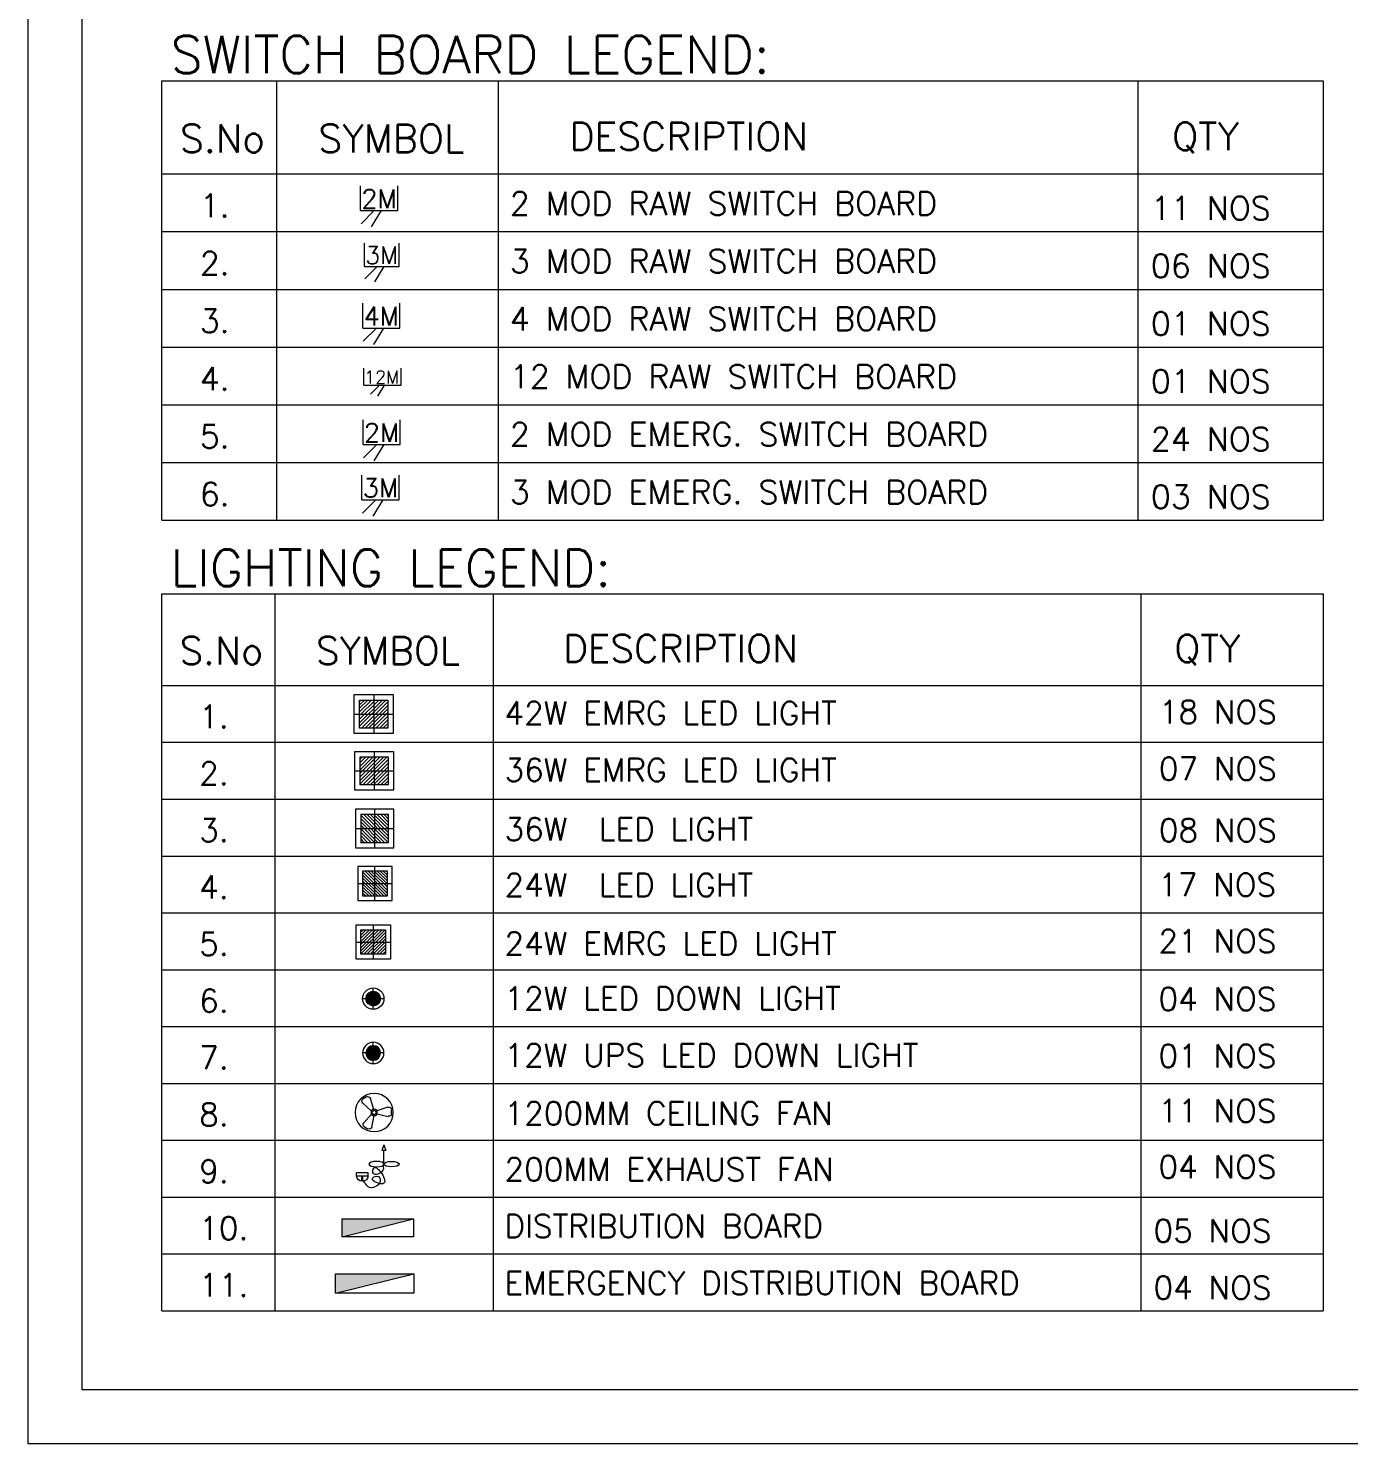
# Model space of a CAD drawing. Extents: x 3505867 to 4040009, y -660366 to -590408.
# Drawn here: x 3505867 to 3511552, y -625948 to -619852 of the extents above; entities that cross this region are included whole.
import ezdxf

# ---------------------------------------------------------------- set-up
doc = ezdxf.new("R2010")
doc.units = 0
doc.header["$LTSCALE"] = 6
doc.header["$MEASUREMENT"] = 0
doc.linetypes.add('ACAD_ISO04W100', pattern=[30, 24, -3, 0, -3])
doc.linetypes.add('CONTINU', pattern=[0])
doc.layers.get('0').update_dxf_attribs({"linetype": 'CONTINUOUS', "lineweight": 0})
for name, color, linetype, lineweight in [('24W RAW POWER', 1, 'CONTINUOUS', 0), ('24W UPS POWER LIGHT', 5, 'CONTINUOUS', 0), ('axes', 40, 'ACAD_ISO04W100', 0), ('ELE 36W EMERGENCY LIGHT', 5, 'CONTINUOUS', 0), ('ELE 36W LED LIGHT', 6, 'CONTINUOUS', 0), ('ELE-1200MM CEILINGFAN', 6, 'CONTINUOUS', 0), ('ELE-12M P.SB', 5, 'CONTINUOUS', 0), ('ELE-12W LED', 1, 'CONTINUOUS', 0), ('ELE-12W UPS LIGHT', 3, 'CONTINUOUS', 0), ('ELE-24W EMERGENCY  LED LIGHT', 5, 'CONTINUOUS', 0), ('ELE-24W LED LIGHT', 1, 'CONTINUOUS', 0), ('ELE-2M RAW P.SB', 40, 'CONTINUOUS', 0), ('ELE-2M UPS P.SB', 3, 'CONTINUOUS', 0), ('ELE-36W EMERGENCY  LED LIGHT', 7, 'CONTINUOUS', 0), ('ELE-36W LED LIGHT', 210, 'CONTINUOUS', 0), ('ELE-3M RAW P.SB', 40, 'CONTINUOUS', 0), ('ELE-3M UPS P.SB', 3, 'CONTINUOUS', 0), ('ELE-4M RAW P.SB', 7, 'CONTINUOUS', 0), ('ELE-EXHAUST FAN', 10, 'CONTINUOUS', 0), ('ELE-LIGHTING WIRRING', 7, 'CONTINUOUS', 0), ('ELE. DB', 1, 'CONTINUOUS', 0), ('hatch', 252, 'CONTINUOUS', 0)]:
    doc.layers.add(name, color=color, linetype=linetype, lineweight=lineweight)
doc.layers.add('ELE-42W EMERGENCY DOWN LIGHT', color=7, linetype='CONTINUOUS', lineweight=0, true_color=0x608ec6)
doc.styles.add('ROMANS', font='romans.shx')
doc.styles.get("Standard").update_dxf_attribs({"font": 'SIMPLEX'})

# ---------------------------------------------------------------- blocks, each defined once
blk = doc.blocks.new('ELE.EMERGENCY 40W LED LIGHT')
at = {"layer": 'ELE-36W EMERGENCY  LED LIGHT'}
h = blk.add_hatch(dxfattribs=at)
h.set_pattern_fill('ANSI31', color=5, scale=300, style=0)
h.paths.add_polyline_path([(-208, -208), (-208, 208), (208, 208), (208, -208)])
for p, q in [((0, 288), (0, -288)), ((-288, 0), (288, 0))]:
    blk.add_line(p, q, dxfattribs=at)
for points in [[(-288, -288), (-288, 288), (288, 288), (288, -288)], [(-208, -208), (-208, 208), (208, 208), (208, -208)]]:
    blk.add_lwpolyline(points, close=True, dxfattribs=at)
blk = doc.blocks.new('light300x600')
at = {"layer": 'ELE-36W LED LIGHT', "lineweight": 0}
for p, q in [((918215, -78407), (918215, -79007)), ((918815, -78407), (918215, -78407)), ((918298, -78491), (918299, -78491)), ((918298, -78544), (918352, -78491)), ((918298, -78597), (918405, -78491)), ((918298, -78650), (918458, -78491)), ((918298, -78703), (918511, -78491)), ((918298, -78756), (918564, -78491)), ((918298, -78809), (918617, -78491)), ((918298, -78862), (918670, -78491)), ((918298, -78916), (918723, -78491)), ((918298, -78491), (918298, -78924)), ((918731, -78491), (918298, -78491)), ((918515, -78407), (918515, -79007)), ((918731, -78924), (918731, -78491)), ((918815, -79007), (918815, -78407)), ((918215, -78707), (918815, -78707)), ((918343, -78924), (918731, -78536)), ((918396, -78924), (918731, -78589)), ((918449, -78924), (918731, -78642)), ((918502, -78924), (918731, -78695)), ((918298, -78924), (918731, -78924)), ((918555, -78924), (918731, -78748)), ((918608, -78924), (918731, -78801)), ((918661, -78924), (918731, -78854)), ((918714, -78924), (918731, -78907)), ((918215, -79007), (918815, -79007))]:
    blk.add_line(p, q, dxfattribs=at)
blk = doc.blocks.new('24w led light')
at = {"layer": 'ELE-24W LED LIGHT', "color": 1, "lineweight": 0}
for p, q in [((159, 159), (-160, 159)), ((-160, 159), (-160, -160)), ((-1, -160), (-1, 159)), ((159, -160), (159, 159)), ((115, 115), (-116, 115)), ((-116, 115), (-116, -116)), ((110, -116), (-116, 110)), ((82, -116), (-116, 82)), ((54, -116), (-116, 54)), ((26, -116), (-116, 26)), ((115, -92), (-92, 115)), ((115, -64), (-64, 115)), ((115, -35), (-35, 115)), ((115, -7), (-7, 115)), ((115, 21), (21, 115)), ((115, 49), (49, 115)), ((115, 77), (77, 115)), ((115, 106), (106, 115)), ((115, -116), (115, 115)), ((-160, -1), (159, -1)), ((-3, -116), (-116, -3)), ((-31, -116), (-116, -31)), ((-59, -116), (-116, -59)), ((-87, -116), (-116, -87)), ((-115, -116), (-116, -115)), ((-116, -116), (115, -116)), ((-160, -160), (159, -160))]:
    blk.add_line(p, q, dxfattribs=at)
blk = doc.blocks.new('24w led emeregency')
at = {"layer": 'ELE-24W EMERGENCY  LED LIGHT'}
h = blk.add_hatch(dxfattribs=at)
h.set_pattern_fill('ANSI31', scale=166.67, style=0)
h.paths.add_polyline_path([(-115, -115), (-115, 115), (115, 115), (115, -115)])
at = {"layer": 'ELE-24W EMERGENCY  LED LIGHT', "color": 5}
for p, q in [((0, 160), (0, -160)), ((-160, 0), (160, 0))]:
    blk.add_line(p, q, dxfattribs=at)
for points in [[(-160, -160), (-160, 160), (160, 160), (160, -160)], [(-115, -115), (-115, 115), (115, 115), (115, -115)]]:
    blk.add_lwpolyline(points, close=True, dxfattribs=at)
blk = doc.blocks.new('A$C07FB25EA')
at = {"layer": 'ELE-1200MM CEILINGFAN', "color": 3}
for p, q in [((6.5, 13.4), (9.5, 11.6)), ((-14.8, -1), (-14.8, 2.4)), ((-11.8, 4.5), (-2.2, 1.4)), ((0.3, 2.6), (3.2, 12.1)), ((9.8, 7.9), (2.4, 1.2)), ((-2.4, -1.1), (-12, -3.3)), ((2, -12.5), (-0.1, -2.6)), ((2.2, -1.5), (8.9, -8.8)), ((8.3, -12.3), (5.3, -14))]:
    blk.add_line(p, q, dxfattribs=at)
at = {"layer": 'ELE-1200MM CEILINGFAN', "color": 5, "ltscale": 10}
blk.add_circle((0, 0), 16.4, dxfattribs=at)
at = {"layer": 'ELE-1200MM CEILINGFAN', "color": 3}
for radius in [2.65, 1.58]:
    blk.add_circle((0, 0), radius, dxfattribs=at)
for centre, start, end in [((5.4, 11.4), 59.5281, 162.5229), ((-12.5, 2.4), 71.9493, 179.5281), ((8.3, 9.7), 311.9493, 59.5281), ((-12.5, -1), 179.5281, 282.5229), ((7.2, -10.3), 299.5281, 42.5229), ((4.2, -12), 191.9493, 299.5281)]:
    blk.add_arc(centre, 2.3, start, end, dxfattribs=at)
blk = doc.blocks.new('A$C44D17E71')
at = {"layer": 'ELE-EXHAUST FAN', "color": 1}
for p, q in [((-13.3, 0.72), (-9.75, 2.1)), ((-13.3, 0.72), (-9.75, -0.48)), ((-9.75, 2.1), (-9.75, -0.48)), ((-0.97, 0.81), (-9.75, 0.81)), ((6.62, -9.32), (4.71, -9.31)), ((4.71, -9.31), (4.71, -16.8)), ((6.59, -16.81), (4.71, -16.8)), ((6.59, -16.81), (6.62, -9.32)), ((6.61, -12.95), (10.07, -12.97)), ((6.61, -13.55), (10.06, -13.57))]:
    blk.add_line(p, q, dxfattribs=at)
blk.add_ellipse((-0.97, 5.64), major_axis=(0, -4.83), ratio=0.36355, dxfattribs=at)
at = {"layer": 'ELE-EXHAUST FAN', "color": 1, "extrusion": (0, 0, -1)}
blk.add_ellipse((-0.97, -4.02), major_axis=(0, 4.83), ratio=0.36355, dxfattribs=at)
blk.add_ellipse((6.31, -13.06), major_axis=(0.02, 3.76), ratio=1, start_param=0.079283, end_param=3.06231, dxfattribs=at)
at = {"layer": 'ELE-EXHAUST FAN', "color": 1}
blk.add_open_spline([(-1.04, 0.81), (-0.79, -0.3), (3.44, 2.5), (7.59, -7.04), (-0.96, -5.98), (5.22, 0.41), (14.27, 3.09), (9.16, -9.39), (5.43, -2.53), (11.73, 0.02), (16.82, -10.79), (10.14, -10.71), (10.07, -12.97)], degree=3, knots=[0, 0, 0, 0, 6.261699, 12.352893, 15.787239, 21.858742, 28.752755, 35.678217, 39.225495, 45.354107, 53.693878, 67.421453, 67.421453, 67.421453, 67.421453], dxfattribs=at)
blk = doc.blocks.new('18W LED')
at = {"layer": 'ELE-12W LED'}
h = blk.add_hatch(dxfattribs=at)
h.set_pattern_fill('ANSI31', color=252)
h.set_pattern_definition([(45, (-1135553.9097, 459369.4158), (-2.24506403, 2.24506403), [])])
edge = h.paths.add_edge_path()
edge.add_arc((0, 0), 85.7, 0, 360)
at = {"layer": 'ELE-12W LED', "color": 1}
for p, q in [((-126, 0), (126, 0)), ((0, -126), (0, 126))]:
    blk.add_line(p, q, dxfattribs=at)
for radius in [126, 85.7]:
    blk.add_circle((0, 0), radius, dxfattribs=at)
blk = doc.blocks.new('54W EME')
at = {"layer": 'ELE-42W EMERGENCY DOWN LIGHT'}
h = blk.add_hatch(dxfattribs=at)
h.set_pattern_fill('ANSI31', color=8, scale=312.5, style=0)
h.paths.add_polyline_path([(-216, -216), (-216, 216), (216, 216), (216, -216)])
for p, q in [((0, 300), (0, -300)), ((-300, 0), (300, 0))]:
    blk.add_line(p, q, dxfattribs=at)
for points in [[(-300, -300), (-300, 300), (300, 300), (300, -300)], [(-216, -216), (-216, 216), (216, 216), (216, -216)]]:
    blk.add_lwpolyline(points, close=True, dxfattribs=at)
blk = doc.blocks.new('RPDB')
at = {"layer": 'ELE. DB'}
h = blk.add_hatch(color=1, dxfattribs=at)
h.dxf.hatch_style = 1
h.paths.add_polyline_path([(150, 0), (150, 600), (0, 600)])
at = {"layer": 'ELE. DB', "color": 1}
blk.add_line((0, 600), (150, 0), dxfattribs=at)
blk.add_lwpolyline([(0, 0), (0, 600), (150, 600), (150, 0)], close=True, dxfattribs=at)
blk = doc.blocks.new('UPS DB')
at = {"layer": 'hatch'}
h = blk.add_hatch(color=3, dxfattribs=at)
h.dxf.hatch_style = 1
h.paths.add_polyline_path([(0, -150), (600, -150), (600, 0)])
at = {"layer": 'ELE. DB', "color": 3}
blk.add_line((600, 0), (0, -150), dxfattribs=at)
blk.add_lwpolyline([(0, 0), (600, 0), (600, -150), (0, -150)], close=True, dxfattribs=at)
blk = doc.blocks.new('QWE')
at = {"layer": 'ELE-12W UPS LIGHT'}
h = blk.add_hatch(dxfattribs=at)
h.set_pattern_fill('ANSI31', color=8)
h.set_pattern_definition([(45, (-1135553.9097, 459369.4158), (-2.24506403, 2.24506403), [])])
edge = h.paths.add_edge_path()
edge.add_arc((0, 0), 85.7, 0, 360)
at = {"layer": 'ELE-12W UPS LIGHT', "color": 3}
for p, q in [((-126, 0), (126, 0)), ((0, -126), (0, 126))]:
    blk.add_line(p, q, dxfattribs=at)
for radius in [126, 85.7]:
    blk.add_circle((0, 0), radius, dxfattribs=at)
blk = doc.blocks.new('2M UPS SB')
at = {"layer": 'ELE-2M UPS P.SB', "color": 3}
for p, q in [((-133.8, 160), (-69.3, 265.2)), ((-88.2, 160), (-3.4, 244.9)), ((-240, 160), (-240, 0)), ((0, 160), (-240, 160)), ((0, 160), (0, 0))]:
    blk.add_line(p, q, dxfattribs=at)
blk.add_text('2M', height=120, rotation=180, dxfattribs=at).set_placement((-6, 143))
blk = doc.blocks.new('2M SB')
at = {"layer": 'ELE-2M RAW P.SB'}
for p, q in [((-133.8, 160), (-69.3, 265.2)), ((-88.2, 160), (-3.4, 244.9)), ((-240, 160), (-240, 0)), ((0, 160), (-240, 160)), ((0, 160), (0, 0))]:
    blk.add_line(p, q, dxfattribs=at)
blk.add_text('2M', height=120, rotation=180, dxfattribs=at).set_placement((-6, 143))
blk = doc.blocks.new('4M P.SB')
at = {"layer": 'ELE-2M RAW P.SB'}
for p, q in [((0, 0), (3.33, 0)), ((0, 0), (0, -5)), ((0, -2.79), (-2.19, -1.44)), ((0, -1.84), (-1.77, -0.07)), ((0, -5), (3.33, -5))]:
    blk.add_line(p, q, dxfattribs=at)
blk.add_text('4M', height=2.5, rotation=270, dxfattribs=at).set_placement((0.35, -0.13))
blk = doc.blocks.new('12M')
at = {"layer": 'ELE-3M RAW P.SB'}
for p, q in [((66145.49, -30924.53), (66145.49, -30921.2)), ((66152.84, -30924.53), (66152.84, -30921.2)), ((66145.49, -30924.53), (66152.84, -30924.53)), ((66148.6, -30924.53), (66146.83, -30926.3)), ((66149.55, -30924.53), (66148.2, -30926.72))]:
    blk.add_line(p, q, dxfattribs=at)
blk.add_text('12M', height=2.5, dxfattribs=at).set_placement((66145.61, -30924.18))
blk = doc.blocks.new('3M UPS SB')
at = {"layer": 'ELE-3M UPS P.SB', "color": 3}
for p, q in [((-133.8, 160), (-69.3, 265.2)), ((-88.2, 160), (-3.4, 244.9)), ((-240, 160), (-240, 0)), ((0, 160), (-240, 160)), ((0, 160), (0, 0))]:
    blk.add_line(p, q, dxfattribs=at)
blk.add_text('3M', height=120, rotation=180, dxfattribs=at).set_placement((-6, 143))
blk = doc.blocks.new('TEWSER')
at = {"layer": 'ELE-3M RAW P.SB'}
for p, q in [((0, 0), (125, 0)), ((0, 0), (0, -187.5)), ((0, -104.5), (-82.2, -54.1)), ((0, -68.9), (-66.3, -2.6)), ((0, -187.5), (125, -187.5))]:
    blk.add_line(p, q, dxfattribs=at)
blk.add_text('3M', height=93.75, rotation=270, dxfattribs=at).set_placement((13.3, -4.7))

msp = doc.modelspace()

# ---------------------------------------------------------------- linework, layer by layer
for points in [[(3550948.2, -593936.6), (3550948.2, -625948), (3505867, -625948), (3505867, -593936.6)], [(3550716.3, -594168.4), (3550716.3, -625716.2), (3506098.8, -625716.2), (3506098.8, -594168.4)]]:
    msp.add_lwpolyline(points, close=True)
at = {"layer": 'axes', "color": 7, "linetype": 'CONTINU', "lineweight": 0}
for p, q in [((3506935.7, -620078.1), (3506935.7, -621971)), ((3507890.1, -620078.1), (3507890.1, -621971)), ((3510644.1, -620078.1), (3510644.1, -621971)), ((3506442.2, -620479.1), (3511442.2, -620479.1)), ((3506442.2, -620727.8), (3511442.2, -620727.8)), ((3506442.2, -620976.4), (3511442.2, -620976.4)), ((3506442.2, -621225.1), (3511442.2, -621225.1)), ((3506442.2, -621473.7), (3511442.2, -621473.7)), ((3506442.2, -621722.4), (3511442.2, -621722.4)), ((3506442.2, -621971), (3511442.2, -621971)), ((3506928.2, -622287.4), (3506928.2, -625375.7)), ((3507867.9, -622287.4), (3507867.9, -625375.7)), ((3510656.3, -622287.4), (3510656.3, -625375.7)), ((3506442.2, -622682.3), (3511442.2, -622682.3)), ((3506442.2, -622927.2), (3511442.2, -622927.2)), ((3506442.2, -623172), (3511442.2, -623172)), ((3506442.2, -623416.9), (3511442.2, -623416.9)), ((3506442.2, -623661.7), (3511442.2, -623661.7)), ((3506442.2, -623906.6), (3511442.2, -623906.6)), ((3506442.2, -624151.4), (3511442.2, -624151.4)), ((3506442.2, -624396.3), (3511442.2, -624396.3)), ((3506442.2, -624641.1), (3511442.2, -624641.1)), ((3506442.2, -624886), (3511442.2, -624886)), ((3506442.2, -625130.9), (3511442.2, -625130.9)), ((3506442.2, -625375.7), (3511442.2, -625375.7))]:
    msp.add_line(p, q, dxfattribs=at)
for points in [[(3506442.2, -621971), (3506442.2, -620078.1), (3511442.2, -620078.1), (3511442.2, -621971)], [(3506442.2, -625375.7), (3506442.2, -622287.4), (3511442.2, -622287.4), (3511442.2, -625375.7)]]:
    msp.add_lwpolyline(points, dxfattribs=at)

# ---------------------------------------------------------------- block references
at = {"layer": '24W RAW POWER', "lineweight": 9, "xscale": 0.4620637395796167, "yscale": 0.4620637395796167, "zscale": 0.4620637395796167}
msp.add_blockref('24w led light', (3507359.7, -623535.2), dxfattribs=at)
at = {"layer": '24W UPS POWER LIGHT', "lineweight": 9, "xscale": 0.4606197903927596, "yscale": 0.4606197903927596, "zscale": 0.4606197903927596}
msp.add_blockref('24w led emeregency', (3507352, -623787.3), dxfattribs=at)
at = {"layer": 'ELE 36W EMERGENCY LIGHT', "xscale": 0.2878873689957591, "yscale": 0.2878873689957591, "zscale": 0.2878873689957591}
msp.add_blockref('ELE.EMERGENCY 40W LED LIGHT', (3507355.7, -623049.8), dxfattribs=at)
at = {"layer": 'ELE 36W LED LIGHT', "xscale": 0.276371874235902, "yscale": 0.276371874235902, "zscale": 0.276371874235902, "rotation": 89.9999999995464}
msp.add_blockref('light300x600', (3485605.8, -877150), dxfattribs=at)
at = {"layer": 'ELE-1200MM CEILINGFAN', "color": 7, "ltscale": 8, "xscale": -5.013923844790084, "yscale": 5.013923844790084, "zscale": 5.013923844790084}
msp.add_blockref('A$C07FB25EA', (3507356, -624521.6), dxfattribs=at)
at = {"layer": 'ELE-12M P.SB', "color": 5, "linetype": 'CONTINU', "xscale": 21.83697430477202, "yscale": 21.83697430477202, "zscale": 21.83697430477202}
msp.add_blockref('12M', (2062893.7, 53909.2), dxfattribs=at)
at = {"layer": 'ELE-12W LED', "color": 6, "xscale": 0.364760056968698, "yscale": 0.364760056968698, "zscale": 0.364760056968698}
msp.add_blockref('18W LED', (3507352, -624030.9), dxfattribs=at)
at = {"layer": 'ELE-12W UPS LIGHT', "linetype": 'ByBlock', "xscale": -0.364760056968698, "yscale": 0.364760056968698, "zscale": 0.364760056968698}
msp.add_blockref('QWE', (3507352, -624265.3), dxfattribs=at)
at = {"layer": 'ELE-2M RAW P.SB', "color": 6, "xscale": 0.668885658626618, "yscale": 0.668885658626618, "zscale": 0.668885658626618, "rotation": 179.9999999999999}
msp.add_blockref('2M SB', (3507297.2, -620530.4), dxfattribs=at)
at = {"layer": 'ELE-2M UPS P.SB', "color": 6, "xscale": 0.668885658626618, "yscale": 0.668885658626618, "zscale": 0.668885658626618, "rotation": 180}
msp.add_blockref('2M UPS SB', (3507308.1, -621538.1), dxfattribs=at)
at = {"layer": 'ELE-3M RAW P.SB', "color": 26, "linetype": 'ByBlock', "xscale": 0.8026627903521922, "yscale": 0.8026627903521922, "zscale": 0.8026627903521922, "rotation": 90}
msp.add_blockref('TEWSER', (3507313.7, -620877.4), dxfattribs=at)
at = {"layer": 'ELE-3M UPS P.SB', "color": 6, "xscale": 0.668885658626618, "yscale": 0.668885658626618, "zscale": 0.668885658626618, "rotation": 180}
msp.add_blockref('3M UPS SB', (3507303.6, -621776.1), dxfattribs=at)
at = {"layer": 'ELE-42W EMERGENCY DOWN LIGHT', "linetype": 'ByBlock', "xscale": 0.2801010452223801, "yscale": 0.2801010452223801, "zscale": 0.2801010452223801}
msp.add_blockref('54W EME', (3507353.9, -622805.5), dxfattribs=at)
at = {"layer": 'ELE-4M RAW P.SB', "color": 7, "linetype": 'CONTINU', "xscale": 32.10651161407766, "yscale": 32.10651161407766, "zscale": 32.10651161407766, "rotation": 89.99999999999993}
msp.add_blockref('4M P.SB', (3507306.6, -621143.2), dxfattribs=at)
at = {"layer": 'ELE-EXHAUST FAN', "xscale": 6.699229676330956, "yscale": 6.699229676330956, "zscale": 6.699229676330956, "rotation": 270}
msp.add_blockref('A$C44D17E71', (3507392.8, -624750.4), dxfattribs=at)
at = {"layer": 'ELE. DB'}
for name, p, xscale, yscale, zscale, rotation in [('RPDB', (3507525.6, -625056.4), 0.5122010404927236, 0.5122010404927236, 0.5122010404927236, 89.9999999999999), ('UPS DB', (3507526.4, -625299.9), 0.5609834794106059, 0.5609834794106059, 0.5609834794106059, 179.9999999999998)]:
    msp.add_blockref(name, p, dxfattribs=dict(at, xscale=xscale, yscale=yscale, zscale=zscale, rotation=rotation))

# ---------------------------------------------------------------- texts
at = {"layer": 'ELE-LIGHTING WIRRING', "color": 7, "linetype": 'CONTINU', "lineweight": 0, "attachment_point": 1, "style": 'ROMANS'}
for s, insert, char_height, width in [('{\\C256;SWITCH BOARD LEGEND:}', (3506479.6, -619884.6), 160.533, 3834.258), ('{\\C256;DESCRIPTION}', (3508196.3, -620257.2), 120.399, 308.188), ('{\\C256;QTY}', (3510790.9, -620257.2), 120.399, 308.188), ('{\\C256;S.No}', (3506519.4, -620266.9), 120.399, 308.188), ('{\\C256;SYMBOL}', (3507115.4, -620266.9), 120.399, 308.188), ('{\\C256;1.}', (3506604.8, -620565), 100.33, 308.188), ('{\\C256;2 MOD RAW SWITCH BOARD}', (3507939.6, -620555.9), 100.333, 2158.486), ('{\\C256;11 NOS}', (3510699.8, -620576.4), 100.333, 746.752), ('{\\C256;3 MOD RAW SWITCH BOARD}', (3507939.6, -620804.6), 100.333, 2158.486), ('{\\C256;2.}', (3506604.8, -620813.6), 100.33, 308.188), ('{\\C256;06 NOS\\P}', (3510699.8, -620825), 100.333, 848.125), ('{\\C256;4 MOD RAW SWITCH BOARD}', (3507939.6, -621053.2), 100.333, 2158.486), ('{\\C256;3.}', (3506604.8, -621062.3), 100.33, 308.188), ('{\\C256;01 NOS\\P}', (3510699.8, -621073.7), 100.333, 848.125), ('{\\C256;4.}', (3506604.8, -621310.9), 100.33, 308.188), ('{\\C256;12 MOD RAW SWITCH BOARD}', (3507939.6, -621301.9), 100.333, 2471.418), ('{\\C256;01 NOS}', (3510699.8, -621322.3), 100.333, 768.79), ('{\\C256;5.}', (3506604.8, -621559.6), 100.33, 308.188), ('{\\C256;2 MOD EMERG. SWITCH BOARD}', (3507939.6, -621550.5), 100.333, 2621.274), ('{\\C256;24 NOS}', (3510699.8, -621571), 100.333, 689.455), ('{\\C256;6.}', (3506604.8, -621808.2), 100.33, 308.188), ('{\\C256;3 MOD EMERG. SWITCH BOARD}', (3507939.6, -621799.2), 100.333, 2449.381), ('{\\C256;03 NOS\\P}', (3510699.8, -621819.6), 100.333, 720.307), ('{\\C256;LIGHTING LEGEND:}', (3506479.1, -622096.9), 158.08, 3775.681), ('{\\C256;S.No}', (3506518.2, -622473.4), 118.56, 303.48), ('{\\C256;SYMBOL}', (3507105.1, -622473.4), 118.56, 303.48), ('{\\C256;DESCRIPTION}', (3508169.5, -622463.8), 118.56, 303.48), ('{\\C256;QTY}', (3510800.8, -622463.8), 118.56, 303.48), ('{\\C256;42W EMRG LED LIGHT}', (3507916.8, -622751.9), 98.8, 2125.51), ('{\\C256;18 NOS\\P}', (3510734.5, -622746.7), 98.8, 907.341), ('{\\C256;1.}', (3506602.3, -622766.9), 98.8, 303.48), ('{\\C256;36W EMRG LED LIGHT}', (3507916.8, -622996.7), 98.8, 2125.51), ('{\\C256;07 NOS\\P}', (3510734.5, -622991.6), 98.8, 907.341), ('{\\C256;2.}', (3506602.3, -623011.7), 98.8, 303.48), ('{\\C256;3.}', (3506602.3, -623256.6), 98.8, 303.48), ('{\\C256;36W  LED LIGHT}', (3507916.8, -623251.9), 98.8, 2125.51), ('{\\C256;08 NOS\\P}', (3510734.5, -623256.4), 98.8, 916.538), ('{\\C256;24W  LED LIGHT}', (3507916.8, -623492.3), 98.8, 2125.51), ('{\\C256;17 NOS}', (3510731.4, -623491.4), 98.8, 830.705), ('{\\C256;4.}', (3506602.3, -623501.4), 98.8, 303.48), ('{\\C256;21 NOS}', (3510732.6, -623733.8), 98.8, 842.967), ('{\\C256;5.}', (3506602.3, -623746.3), 98.8, 303.48), ('{\\C256;24W EMRG LED LIGHT}', (3507916.8, -623744.3), 98.8, 2125.51), ('{\\C256;6.}', (3506602.3, -623991.1), 98.8, 303.48), ('{\\C256;12W LED DOWN LIGHT}', (3507916.8, -623980.7), 98.8, 2125.51), ('{\\C256;04 NOS\\P}', (3510732.6, -623983.4), 98.8, 846.032), ('{\\C256;7.}', (3506602.3, -624236), 98.8, 303.48), ('{\\C256;12W UPS LED DOWN LIGHT}', (3507916.8, -624225.6), 98.8, 2125.51), ('{\\C256;01 NOS}', (3510732.6, -624228.3), 98.8, 846.032), ('{\\C256;11 NOS\\P}', (3510732.6, -624465.1), 98.8, 744.024), ('{\\C256;8.}', (3506602.3, -624480.8), 98.8, 303.48), ('{\\C256;1200MM CEILING FAN}', (3507916.8, -624475.6), 98.8, 2125.51), ('{\\C256;04 NOS\\P}', (3510732.6, -624706.3), 98.8, 770.065), ('{\\C256;9.}', (3506602.3, -624725.7), 98.8, 303.48), ('{\\C256;200MM EXHAUST FAN}', (3507916.8, -624716.8), 98.8, 2125.51), ('{\\C256;10.}', (3506602.3, -624970.5), 98.8, 303.48), ('{\\C256;DISTRIBUTION BOARD}', (3507916.8, -624961.6), 98.8, 2125.51), ('{\\C256;05 NOS}', (3510711.2, -624981.8), 98.8, 739.684), ('{\\C256;11.}', (3506602.3, -625215.4), 98.8, 303.48), ('{\\C256;EMERGENCY DISTRIBUTION BOARD}', (3507916.8, -625206.5), 98.8, 2741.814), ('{\\C256;04 NOS}', (3510711.2, -625226.6), 98.8, 813.467)]:
    msp.add_mtext(s, dxfattribs=dict(at, insert=insert, char_height=char_height, width=width))

doc.saveas('drawing.dxf')
